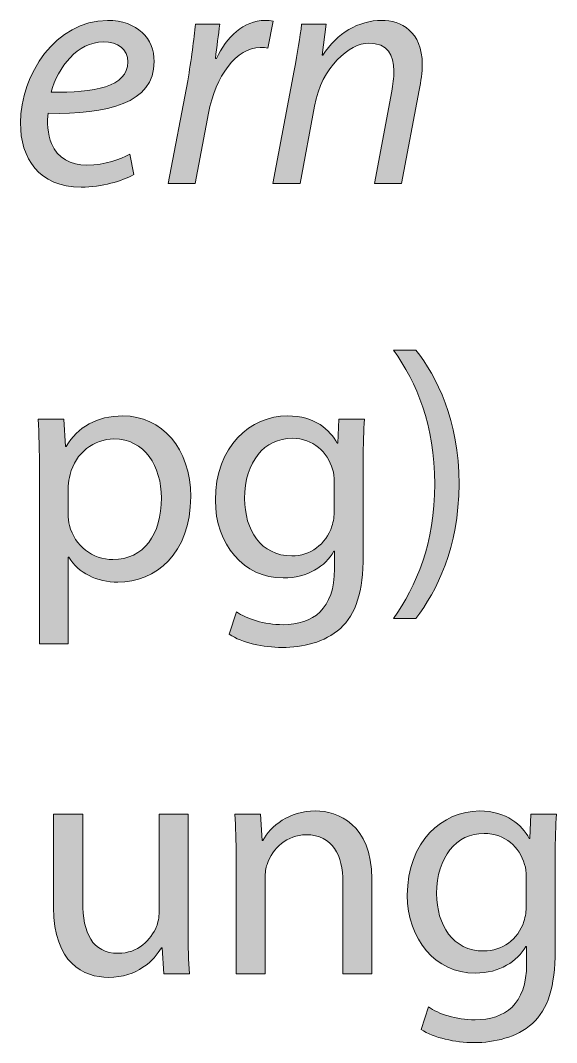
# Model space of a CAD drawing. Header units: inches. Extents: x 0 to 395, y 0 to 191.
# Drawn here: x 367.96 to 375.77, y 111.45 to 126.35 of the extents above; entities that cross this region are included whole.
import ezdxf

# ---------------------------------------------------------------- set-up
doc = ezdxf.new("R2010")
doc.units = ezdxf.units.IN
doc.header["$MEASUREMENT"] = 0
doc.layers.add('Template', color=7, linetype='Continuous')

# ---------------------------------------------------------------- blocks, each defined once
blk = doc.blocks.new('block 4')
at = {"layer": 'Template', "true_color": 0xf6921e}
h = blk.add_hatch(color=30, dxfattribs=at)
h.dxf.hatch_style = 2
edge = h.paths.add_edge_path()
edge.add_spline(control_points=[(369.608, 124.104), (369.436, 124.009), (369.152, 123.922), (368.84, 123.922), (368.226, 123.922), (367.957, 124.345), (367.957, 124.858), (367.957, 125.559), (368.475, 126.352), (369.224, 126.352), (369.666, 126.352), (369.906, 126.087), (369.906, 125.751), (369.906, 125.142), (369.219, 124.983), (368.36, 124.998), (368.341, 124.897), (368.355, 124.681), (368.408, 124.556), (368.499, 124.345), (368.687, 124.244), (368.927, 124.244), (369.2, 124.244), (369.407, 124.325), (369.551, 124.402), (369.551, 124.402), (369.608, 124.104), (369.608, 124.104)], knot_values=[0, 0, 0, 0, 1, 1, 1, 2, 2, 2, 3, 3, 3, 4, 4, 4, 5, 5, 5, 6, 6, 6, 7, 7, 7, 8, 8, 8, 9, 9, 9, 9], degree=3, periodic=1)
edge = h.paths.add_edge_path()
edge.add_spline(control_points=[(369.167, 126.039), (368.787, 126.039), (368.504, 125.67), (368.403, 125.305), (369.032, 125.295), (369.522, 125.382), (369.522, 125.747), (369.522, 125.934), (369.378, 126.039), (369.167, 126.039)], knot_values=[0, 0, 0, 0, 1, 1, 1, 2, 2, 2, 3, 3, 3, 3], degree=3, periodic=1)
h = blk.add_hatch(color=30, dxfattribs=at)
h.dxf.hatch_style = 2
edge = h.paths.add_edge_path()
edge.add_spline(control_points=[(370.112, 123.975), (370.112, 123.975), (370.395, 125.473), (370.395, 125.473), (370.448, 125.776), (370.486, 126.083), (370.51, 126.299), (370.51, 126.299), (370.861, 126.299), (370.861, 126.299), (370.842, 126.136), (370.823, 125.972), (370.798, 125.795), (370.798, 125.795), (370.813, 125.795), (370.813, 125.795), (370.962, 126.111), (371.211, 126.352), (371.524, 126.352), (371.562, 126.352), (371.605, 126.347), (371.639, 126.342), (371.639, 126.342), (371.562, 125.948), (371.562, 125.948), (371.533, 125.953), (371.495, 125.958), (371.452, 125.958), (371.106, 125.958), (370.798, 125.54), (370.698, 124.998), (370.698, 124.998), (370.506, 123.975), (370.506, 123.975), (370.506, 123.975), (370.112, 123.975), (370.112, 123.975)], knot_values=[0, 0, 0, 0, 1, 1, 1, 2, 2, 2, 3, 3, 3, 4, 4, 4, 5, 5, 5, 6, 6, 6, 7, 7, 7, 8, 8, 8, 9, 9, 9, 10, 10, 10, 11, 11, 11, 12, 12, 12, 12], degree=3, periodic=1)
h = blk.add_hatch(color=30, dxfattribs=at)
h.dxf.hatch_style = 2
edge = h.paths.add_edge_path()
edge.add_spline(control_points=[(371.638, 123.975), (371.638, 123.975), (371.946, 125.622), (371.946, 125.622), (371.998, 125.881), (372.032, 126.107), (372.056, 126.299), (372.056, 126.299), (372.411, 126.299), (372.411, 126.299), (372.411, 126.299), (372.353, 125.843), (372.353, 125.843), (372.353, 125.843), (372.363, 125.843), (372.363, 125.843), (372.57, 126.169), (372.887, 126.352), (373.223, 126.352), (373.501, 126.352), (373.814, 126.193), (373.814, 125.708), (373.814, 125.603), (373.794, 125.459), (373.77, 125.334), (373.77, 125.334), (373.511, 123.975), (373.511, 123.975), (373.511, 123.975), (373.117, 123.975), (373.117, 123.975), (373.117, 123.975), (373.372, 125.319), (373.372, 125.319), (373.386, 125.41), (373.4, 125.516), (373.4, 125.617), (373.4, 125.848), (373.309, 126.02), (373.036, 126.02), (372.752, 126.02), (372.349, 125.679), (372.243, 125.103), (372.243, 125.103), (372.032, 123.975), (372.032, 123.975), (372.032, 123.975), (371.638, 123.975), (371.638, 123.975)], knot_values=[0, 0, 0, 0, 1, 1, 1, 2, 2, 2, 3, 3, 3, 4, 4, 4, 5, 5, 5, 6, 6, 6, 7, 7, 7, 8, 8, 8, 9, 9, 9, 10, 10, 10, 11, 11, 11, 12, 12, 12, 13, 13, 13, 14, 14, 14, 15, 15, 15, 16, 16, 16, 16], degree=3, periodic=1)
h = blk.add_hatch(color=30, dxfattribs=at)
h.dxf.hatch_style = 2
edge = h.paths.add_edge_path()
edge.add_spline(control_points=[(373.395, 117.634), (373.731, 118.109), (373.995, 118.728), (373.995, 119.593), (373.995, 120.457), (373.736, 121.067), (373.395, 121.547), (373.395, 121.547), (373.721, 121.547), (373.721, 121.547), (374.024, 121.153), (374.35, 120.534), (374.35, 119.593), (374.345, 118.652), (374.024, 118.037), (373.721, 117.634), (373.721, 117.634), (373.395, 117.634), (373.395, 117.634)], knot_values=[0, 0, 0, 0, 1, 1, 1, 2, 2, 2, 3, 3, 3, 4, 4, 4, 5, 5, 5, 6, 6, 6, 6], degree=3, periodic=1)
h = blk.add_hatch(color=30, dxfattribs=at)
h.dxf.hatch_style = 2
edge = h.paths.add_edge_path()
edge.add_spline(control_points=[(368.235, 119.78), (368.235, 120.078), (368.225, 120.318), (368.216, 120.539), (368.216, 120.539), (368.59, 120.539), (368.59, 120.539), (368.59, 120.539), (368.614, 120.14), (368.614, 120.14), (368.614, 120.14), (368.624, 120.14), (368.624, 120.14), (368.792, 120.423), (369.07, 120.587), (369.45, 120.587), (370.016, 120.587), (370.439, 120.111), (370.439, 119.41), (370.439, 118.575), (369.925, 118.162), (369.378, 118.162), (369.07, 118.162), (368.802, 118.296), (368.662, 118.527), (368.662, 118.527), (368.653, 118.527), (368.653, 118.527), (368.653, 118.527), (368.653, 117.264), (368.653, 117.264), (368.653, 117.264), (368.235, 117.264), (368.235, 117.264), (368.235, 117.264), (368.235, 119.78), (368.235, 119.78)], knot_values=[0, 0, 0, 0, 1, 1, 1, 2, 2, 2, 3, 3, 3, 4, 4, 4, 5, 5, 5, 6, 6, 6, 7, 7, 7, 8, 8, 8, 9, 9, 9, 10, 10, 10, 11, 11, 11, 12, 12, 12, 12], degree=3, periodic=1)
edge = h.paths.add_edge_path()
edge.add_spline(control_points=[(368.653, 119.161), (368.653, 119.098), (368.658, 119.04), (368.672, 118.988), (368.749, 118.695), (369.003, 118.493), (369.306, 118.493), (369.752, 118.493), (370.012, 118.858), (370.012, 119.391), (370.012, 119.852), (369.767, 120.251), (369.32, 120.251), (369.032, 120.251), (368.758, 120.049), (368.681, 119.732), (368.667, 119.679), (368.653, 119.617), (368.653, 119.564), (368.653, 119.564), (368.653, 119.161), (368.653, 119.161)], knot_values=[0, 0, 0, 0, 1, 1, 1, 2, 2, 2, 3, 3, 3, 4, 4, 4, 5, 5, 5, 6, 6, 6, 7, 7, 7, 7], degree=3, periodic=1)
h = blk.add_hatch(color=30, dxfattribs=at)
h.dxf.hatch_style = 2
edge = h.paths.add_edge_path()
edge.add_spline(control_points=[(372.954, 118.556), (372.954, 118.018), (372.843, 117.696), (372.623, 117.489), (372.392, 117.283), (372.065, 117.211), (371.773, 117.211), (371.494, 117.211), (371.187, 117.278), (371, 117.403), (371, 117.403), (371.105, 117.73), (371.105, 117.73), (371.259, 117.629), (371.499, 117.543), (371.787, 117.543), (372.219, 117.543), (372.536, 117.768), (372.536, 118.359), (372.536, 118.359), (372.536, 118.613), (372.536, 118.613), (372.536, 118.613), (372.526, 118.613), (372.526, 118.613), (372.402, 118.397), (372.147, 118.224), (371.787, 118.224), (371.211, 118.224), (370.798, 118.714), (370.798, 119.357), (370.798, 120.145), (371.312, 120.587), (371.849, 120.587), (372.253, 120.587), (372.469, 120.38), (372.575, 120.188), (372.575, 120.188), (372.584, 120.188), (372.584, 120.188), (372.584, 120.188), (372.598, 120.539), (372.598, 120.539), (372.598, 120.539), (372.973, 120.539), (372.973, 120.539), (372.958, 120.375), (372.954, 120.183), (372.954, 119.905), (372.954, 119.905), (372.954, 118.556), (372.954, 118.556)], knot_values=[0, 0, 0, 0, 1, 1, 1, 2, 2, 2, 3, 3, 3, 4, 4, 4, 5, 5, 5, 6, 6, 6, 7, 7, 7, 8, 8, 8, 9, 9, 9, 10, 10, 10, 11, 11, 11, 12, 12, 12, 13, 13, 13, 14, 14, 14, 15, 15, 15, 16, 16, 16, 17, 17, 17, 17], degree=3, periodic=1)
edge = h.paths.add_edge_path()
edge.add_spline(control_points=[(372.531, 119.622), (372.531, 119.694), (372.526, 119.756), (372.507, 119.809), (372.431, 120.058), (372.229, 120.26), (371.917, 120.26), (371.514, 120.26), (371.225, 119.919), (371.225, 119.382), (371.225, 118.925), (371.461, 118.546), (371.912, 118.546), (372.176, 118.546), (372.411, 118.709), (372.497, 118.978), (372.522, 119.05), (372.531, 119.132), (372.531, 119.204), (372.531, 119.204), (372.531, 119.622), (372.531, 119.622)], knot_values=[0, 0, 0, 0, 1, 1, 1, 2, 2, 2, 3, 3, 3, 4, 4, 4, 5, 5, 5, 6, 6, 6, 7, 7, 7, 7], degree=3, periodic=1)
h = blk.add_hatch(color=30, dxfattribs=at)
h.dxf.hatch_style = 2
edge = h.paths.add_edge_path()
edge.add_spline(control_points=[(370.4, 113.094), (370.4, 112.849), (370.405, 112.637), (370.419, 112.455), (370.419, 112.455), (370.045, 112.455), (370.045, 112.455), (370.045, 112.455), (370.021, 112.834), (370.021, 112.834), (370.021, 112.834), (370.012, 112.834), (370.012, 112.834), (369.906, 112.647), (369.656, 112.402), (369.243, 112.402), (368.878, 112.402), (368.441, 112.608), (368.441, 113.42), (368.441, 113.42), (368.441, 114.779), (368.441, 114.779), (368.441, 114.779), (368.864, 114.779), (368.864, 114.779), (368.864, 114.779), (368.864, 113.497), (368.864, 113.497), (368.864, 113.055), (369.003, 112.752), (369.382, 112.752), (369.666, 112.752), (369.863, 112.95), (369.939, 113.141), (369.963, 113.199), (369.978, 113.276), (369.978, 113.357), (369.978, 113.357), (369.978, 114.779), (369.978, 114.779), (369.978, 114.779), (370.4, 114.779), (370.4, 114.779), (370.4, 114.779), (370.4, 113.094), (370.4, 113.094)], knot_values=[0, 0, 0, 0, 1, 1, 1, 2, 2, 2, 3, 3, 3, 4, 4, 4, 5, 5, 5, 6, 6, 6, 7, 7, 7, 8, 8, 8, 9, 9, 9, 10, 10, 10, 11, 11, 11, 12, 12, 12, 13, 13, 13, 14, 14, 14, 15, 15, 15, 15], degree=3, periodic=1)
h = blk.add_hatch(color=30, dxfattribs=at)
h.dxf.hatch_style = 2
edge = h.paths.add_edge_path()
edge.add_spline(control_points=[(371.101, 114.15), (371.101, 114.395), (371.096, 114.587), (371.081, 114.779), (371.081, 114.779), (371.456, 114.779), (371.456, 114.779), (371.456, 114.779), (371.48, 114.395), (371.48, 114.395), (371.48, 114.395), (371.489, 114.395), (371.489, 114.395), (371.605, 114.611), (371.874, 114.827), (372.258, 114.827), (372.58, 114.827), (373.079, 114.635), (373.079, 113.838), (373.079, 113.838), (373.079, 112.455), (373.079, 112.455), (373.079, 112.455), (372.656, 112.455), (372.656, 112.455), (372.656, 112.455), (372.656, 113.795), (372.656, 113.795), (372.656, 114.169), (372.517, 114.481), (372.119, 114.481), (371.845, 114.481), (371.629, 114.284), (371.552, 114.049), (371.533, 113.996), (371.523, 113.924), (371.523, 113.852), (371.523, 113.852), (371.523, 112.455), (371.523, 112.455), (371.523, 112.455), (371.101, 112.455), (371.101, 112.455), (371.101, 112.455), (371.101, 114.15), (371.101, 114.15)], knot_values=[0, 0, 0, 0, 1, 1, 1, 2, 2, 2, 3, 3, 3, 4, 4, 4, 5, 5, 5, 6, 6, 6, 7, 7, 7, 8, 8, 8, 9, 9, 9, 10, 10, 10, 11, 11, 11, 12, 12, 12, 13, 13, 13, 14, 14, 14, 15, 15, 15, 15], degree=3, periodic=1)
h = blk.add_hatch(color=30, dxfattribs=at)
h.dxf.hatch_style = 2
edge = h.paths.add_edge_path()
edge.add_spline(control_points=[(375.752, 112.796), (375.752, 112.258), (375.642, 111.936), (375.421, 111.73), (375.191, 111.523), (374.864, 111.451), (374.571, 111.451), (374.292, 111.451), (373.985, 111.518), (373.798, 111.643), (373.798, 111.643), (373.904, 111.97), (373.904, 111.97), (374.057, 111.869), (374.297, 111.783), (374.586, 111.783), (375.018, 111.783), (375.335, 112.008), (375.335, 112.599), (375.335, 112.599), (375.335, 112.853), (375.335, 112.853), (375.335, 112.853), (375.325, 112.853), (375.325, 112.853), (375.2, 112.637), (374.946, 112.464), (374.586, 112.464), (374.009, 112.464), (373.596, 112.954), (373.596, 113.598), (373.596, 114.385), (374.11, 114.827), (374.648, 114.827), (375.051, 114.827), (375.267, 114.62), (375.373, 114.428), (375.373, 114.428), (375.382, 114.428), (375.382, 114.428), (375.382, 114.428), (375.397, 114.779), (375.397, 114.779), (375.397, 114.779), (375.772, 114.779), (375.772, 114.779), (375.757, 114.616), (375.752, 114.423), (375.752, 114.145), (375.752, 114.145), (375.752, 112.796), (375.752, 112.796)], knot_values=[0, 0, 0, 0, 1, 1, 1, 2, 2, 2, 3, 3, 3, 4, 4, 4, 5, 5, 5, 6, 6, 6, 7, 7, 7, 8, 8, 8, 9, 9, 9, 10, 10, 10, 11, 11, 11, 12, 12, 12, 13, 13, 13, 14, 14, 14, 15, 15, 15, 16, 16, 16, 17, 17, 17, 17], degree=3, periodic=1)
edge = h.paths.add_edge_path()
edge.add_spline(control_points=[(375.33, 113.862), (375.33, 113.934), (375.325, 113.996), (375.306, 114.049), (375.229, 114.299), (375.027, 114.5), (374.715, 114.5), (374.312, 114.5), (374.024, 114.159), (374.024, 113.622), (374.024, 113.166), (374.259, 112.786), (374.71, 112.786), (374.975, 112.786), (375.209, 112.95), (375.296, 113.218), (375.32, 113.29), (375.33, 113.372), (375.33, 113.444), (375.33, 113.444), (375.33, 113.862), (375.33, 113.862)], knot_values=[0, 0, 0, 0, 1, 1, 1, 2, 2, 2, 3, 3, 3, 4, 4, 4, 5, 5, 5, 6, 6, 6, 7, 7, 7, 7], degree=3, periodic=1)
at = {"layer": 'Template', "lineweight": 0}
for points, knots in [([(369.608, 124.104), (369.436, 124.009), (369.152, 123.922), (368.84, 123.922), (368.226, 123.922), (367.957, 124.345), (367.957, 124.858), (367.957, 125.559), (368.475, 126.352), (369.224, 126.352), (369.666, 126.352), (369.906, 126.087), (369.906, 125.751), (369.906, 125.142), (369.219, 124.983), (368.36, 124.998), (368.341, 124.897), (368.355, 124.681), (368.408, 124.556), (368.499, 124.345), (368.687, 124.244), (368.927, 124.244), (369.2, 124.244), (369.407, 124.325), (369.551, 124.402), (369.551, 124.402), (369.608, 124.104), (369.608, 124.104)], [0, 0, 0, 0, 1, 1, 1, 2, 2, 2, 3, 3, 3, 4, 4, 4, 5, 5, 5, 6, 6, 6, 7, 7, 7, 8, 8, 8, 9, 9, 9, 9]), ([(370.112, 123.975), (370.112, 123.975), (370.395, 125.473), (370.395, 125.473), (370.448, 125.776), (370.486, 126.083), (370.51, 126.299), (370.51, 126.299), (370.861, 126.299), (370.861, 126.299), (370.842, 126.136), (370.823, 125.972), (370.798, 125.795), (370.798, 125.795), (370.813, 125.795), (370.813, 125.795), (370.962, 126.111), (371.211, 126.352), (371.524, 126.352), (371.562, 126.352), (371.605, 126.347), (371.639, 126.342), (371.639, 126.342), (371.562, 125.948), (371.562, 125.948), (371.533, 125.953), (371.495, 125.958), (371.452, 125.958), (371.106, 125.958), (370.798, 125.54), (370.698, 124.998), (370.698, 124.998), (370.506, 123.975), (370.506, 123.975), (370.506, 123.975), (370.112, 123.975), (370.112, 123.975)], [0, 0, 0, 0, 1, 1, 1, 2, 2, 2, 3, 3, 3, 4, 4, 4, 5, 5, 5, 6, 6, 6, 7, 7, 7, 8, 8, 8, 9, 9, 9, 10, 10, 10, 11, 11, 11, 12, 12, 12, 12]), ([(371.638, 123.975), (371.638, 123.975), (371.946, 125.622), (371.946, 125.622), (371.998, 125.881), (372.032, 126.107), (372.056, 126.299), (372.056, 126.299), (372.411, 126.299), (372.411, 126.299), (372.411, 126.299), (372.353, 125.843), (372.353, 125.843), (372.353, 125.843), (372.363, 125.843), (372.363, 125.843), (372.57, 126.169), (372.887, 126.352), (373.223, 126.352), (373.501, 126.352), (373.814, 126.193), (373.814, 125.708), (373.814, 125.603), (373.794, 125.459), (373.77, 125.334), (373.77, 125.334), (373.511, 123.975), (373.511, 123.975), (373.511, 123.975), (373.117, 123.975), (373.117, 123.975), (373.117, 123.975), (373.372, 125.319), (373.372, 125.319), (373.386, 125.41), (373.4, 125.516), (373.4, 125.617), (373.4, 125.848), (373.309, 126.02), (373.036, 126.02), (372.752, 126.02), (372.349, 125.679), (372.243, 125.103), (372.243, 125.103), (372.032, 123.975), (372.032, 123.975), (372.032, 123.975), (371.638, 123.975), (371.638, 123.975)], [0, 0, 0, 0, 1, 1, 1, 2, 2, 2, 3, 3, 3, 4, 4, 4, 5, 5, 5, 6, 6, 6, 7, 7, 7, 8, 8, 8, 9, 9, 9, 10, 10, 10, 11, 11, 11, 12, 12, 12, 13, 13, 13, 14, 14, 14, 15, 15, 15, 16, 16, 16, 16]), ([(369.167, 126.039), (368.787, 126.039), (368.504, 125.67), (368.403, 125.305), (369.032, 125.295), (369.522, 125.382), (369.522, 125.747), (369.522, 125.934), (369.378, 126.039), (369.167, 126.039)], [0, 0, 0, 0, 1, 1, 1, 2, 2, 2, 3, 3, 3, 3]), ([(373.395, 117.634), (373.731, 118.109), (373.995, 118.728), (373.995, 119.593), (373.995, 120.457), (373.736, 121.067), (373.395, 121.547), (373.395, 121.547), (373.721, 121.547), (373.721, 121.547), (374.024, 121.153), (374.35, 120.534), (374.35, 119.593), (374.345, 118.652), (374.024, 118.037), (373.721, 117.634), (373.721, 117.634), (373.395, 117.634), (373.395, 117.634)], [0, 0, 0, 0, 1, 1, 1, 2, 2, 2, 3, 3, 3, 4, 4, 4, 5, 5, 5, 6, 6, 6, 6]), ([(368.235, 119.78), (368.235, 120.078), (368.225, 120.318), (368.216, 120.539), (368.216, 120.539), (368.59, 120.539), (368.59, 120.539), (368.59, 120.539), (368.614, 120.14), (368.614, 120.14), (368.614, 120.14), (368.624, 120.14), (368.624, 120.14), (368.792, 120.423), (369.07, 120.587), (369.45, 120.587), (370.016, 120.587), (370.439, 120.111), (370.439, 119.41), (370.439, 118.575), (369.925, 118.162), (369.378, 118.162), (369.07, 118.162), (368.802, 118.296), (368.662, 118.527), (368.662, 118.527), (368.653, 118.527), (368.653, 118.527), (368.653, 118.527), (368.653, 117.264), (368.653, 117.264), (368.653, 117.264), (368.235, 117.264), (368.235, 117.264), (368.235, 117.264), (368.235, 119.78), (368.235, 119.78)], [0, 0, 0, 0, 1, 1, 1, 2, 2, 2, 3, 3, 3, 4, 4, 4, 5, 5, 5, 6, 6, 6, 7, 7, 7, 8, 8, 8, 9, 9, 9, 10, 10, 10, 11, 11, 11, 12, 12, 12, 12]), ([(372.954, 118.556), (372.954, 118.018), (372.843, 117.696), (372.623, 117.489), (372.392, 117.283), (372.065, 117.211), (371.773, 117.211), (371.494, 117.211), (371.187, 117.278), (371, 117.403), (371, 117.403), (371.105, 117.73), (371.105, 117.73), (371.259, 117.629), (371.499, 117.543), (371.787, 117.543), (372.219, 117.543), (372.536, 117.768), (372.536, 118.359), (372.536, 118.359), (372.536, 118.613), (372.536, 118.613), (372.536, 118.613), (372.526, 118.613), (372.526, 118.613), (372.402, 118.397), (372.147, 118.224), (371.787, 118.224), (371.211, 118.224), (370.798, 118.714), (370.798, 119.357), (370.798, 120.145), (371.312, 120.587), (371.849, 120.587), (372.253, 120.587), (372.469, 120.38), (372.575, 120.188), (372.575, 120.188), (372.584, 120.188), (372.584, 120.188), (372.584, 120.188), (372.598, 120.539), (372.598, 120.539), (372.598, 120.539), (372.973, 120.539), (372.973, 120.539), (372.958, 120.375), (372.954, 120.183), (372.954, 119.905), (372.954, 119.905), (372.954, 118.556), (372.954, 118.556)], [0, 0, 0, 0, 1, 1, 1, 2, 2, 2, 3, 3, 3, 4, 4, 4, 5, 5, 5, 6, 6, 6, 7, 7, 7, 8, 8, 8, 9, 9, 9, 10, 10, 10, 11, 11, 11, 12, 12, 12, 13, 13, 13, 14, 14, 14, 15, 15, 15, 16, 16, 16, 17, 17, 17, 17]), ([(368.653, 119.161), (368.653, 119.098), (368.658, 119.04), (368.672, 118.988), (368.749, 118.695), (369.003, 118.493), (369.306, 118.493), (369.752, 118.493), (370.012, 118.858), (370.012, 119.391), (370.012, 119.852), (369.767, 120.251), (369.32, 120.251), (369.032, 120.251), (368.758, 120.049), (368.681, 119.732), (368.667, 119.679), (368.653, 119.617), (368.653, 119.564), (368.653, 119.564), (368.653, 119.161), (368.653, 119.161)], [0, 0, 0, 0, 1, 1, 1, 2, 2, 2, 3, 3, 3, 4, 4, 4, 5, 5, 5, 6, 6, 6, 7, 7, 7, 7]), ([(372.531, 119.622), (372.531, 119.694), (372.526, 119.756), (372.507, 119.809), (372.431, 120.058), (372.229, 120.26), (371.917, 120.26), (371.514, 120.26), (371.225, 119.919), (371.225, 119.382), (371.225, 118.925), (371.461, 118.546), (371.912, 118.546), (372.176, 118.546), (372.411, 118.709), (372.497, 118.978), (372.522, 119.05), (372.531, 119.132), (372.531, 119.204), (372.531, 119.204), (372.531, 119.622), (372.531, 119.622)], [0, 0, 0, 0, 1, 1, 1, 2, 2, 2, 3, 3, 3, 4, 4, 4, 5, 5, 5, 6, 6, 6, 7, 7, 7, 7]), ([(370.4, 113.094), (370.4, 112.849), (370.405, 112.637), (370.419, 112.455), (370.419, 112.455), (370.045, 112.455), (370.045, 112.455), (370.045, 112.455), (370.021, 112.834), (370.021, 112.834), (370.021, 112.834), (370.012, 112.834), (370.012, 112.834), (369.906, 112.647), (369.656, 112.402), (369.243, 112.402), (368.878, 112.402), (368.441, 112.608), (368.441, 113.42), (368.441, 113.42), (368.441, 114.779), (368.441, 114.779), (368.441, 114.779), (368.864, 114.779), (368.864, 114.779), (368.864, 114.779), (368.864, 113.497), (368.864, 113.497), (368.864, 113.055), (369.003, 112.752), (369.382, 112.752), (369.666, 112.752), (369.863, 112.95), (369.939, 113.141), (369.963, 113.199), (369.978, 113.276), (369.978, 113.357), (369.978, 113.357), (369.978, 114.779), (369.978, 114.779), (369.978, 114.779), (370.4, 114.779), (370.4, 114.779), (370.4, 114.779), (370.4, 113.094), (370.4, 113.094)], [0, 0, 0, 0, 1, 1, 1, 2, 2, 2, 3, 3, 3, 4, 4, 4, 5, 5, 5, 6, 6, 6, 7, 7, 7, 8, 8, 8, 9, 9, 9, 10, 10, 10, 11, 11, 11, 12, 12, 12, 13, 13, 13, 14, 14, 14, 15, 15, 15, 15]), ([(371.101, 114.15), (371.101, 114.395), (371.096, 114.587), (371.081, 114.779), (371.081, 114.779), (371.456, 114.779), (371.456, 114.779), (371.456, 114.779), (371.48, 114.395), (371.48, 114.395), (371.48, 114.395), (371.489, 114.395), (371.489, 114.395), (371.605, 114.611), (371.874, 114.827), (372.258, 114.827), (372.58, 114.827), (373.079, 114.635), (373.079, 113.838), (373.079, 113.838), (373.079, 112.455), (373.079, 112.455), (373.079, 112.455), (372.656, 112.455), (372.656, 112.455), (372.656, 112.455), (372.656, 113.795), (372.656, 113.795), (372.656, 114.169), (372.517, 114.481), (372.119, 114.481), (371.845, 114.481), (371.629, 114.284), (371.552, 114.049), (371.533, 113.996), (371.523, 113.924), (371.523, 113.852), (371.523, 113.852), (371.523, 112.455), (371.523, 112.455), (371.523, 112.455), (371.101, 112.455), (371.101, 112.455), (371.101, 112.455), (371.101, 114.15), (371.101, 114.15)], [0, 0, 0, 0, 1, 1, 1, 2, 2, 2, 3, 3, 3, 4, 4, 4, 5, 5, 5, 6, 6, 6, 7, 7, 7, 8, 8, 8, 9, 9, 9, 10, 10, 10, 11, 11, 11, 12, 12, 12, 13, 13, 13, 14, 14, 14, 15, 15, 15, 15]), ([(375.752, 112.796), (375.752, 112.258), (375.642, 111.936), (375.421, 111.73), (375.191, 111.523), (374.864, 111.451), (374.571, 111.451), (374.292, 111.451), (373.985, 111.518), (373.798, 111.643), (373.798, 111.643), (373.904, 111.97), (373.904, 111.97), (374.057, 111.869), (374.297, 111.783), (374.586, 111.783), (375.018, 111.783), (375.335, 112.008), (375.335, 112.599), (375.335, 112.599), (375.335, 112.853), (375.335, 112.853), (375.335, 112.853), (375.325, 112.853), (375.325, 112.853), (375.2, 112.637), (374.946, 112.464), (374.586, 112.464), (374.009, 112.464), (373.596, 112.954), (373.596, 113.598), (373.596, 114.385), (374.11, 114.827), (374.648, 114.827), (375.051, 114.827), (375.267, 114.62), (375.373, 114.428), (375.373, 114.428), (375.382, 114.428), (375.382, 114.428), (375.382, 114.428), (375.397, 114.779), (375.397, 114.779), (375.397, 114.779), (375.772, 114.779), (375.772, 114.779), (375.757, 114.616), (375.752, 114.423), (375.752, 114.145), (375.752, 114.145), (375.752, 112.796), (375.752, 112.796)], [0, 0, 0, 0, 1, 1, 1, 2, 2, 2, 3, 3, 3, 4, 4, 4, 5, 5, 5, 6, 6, 6, 7, 7, 7, 8, 8, 8, 9, 9, 9, 10, 10, 10, 11, 11, 11, 12, 12, 12, 13, 13, 13, 14, 14, 14, 15, 15, 15, 16, 16, 16, 17, 17, 17, 17]), ([(375.33, 113.862), (375.33, 113.934), (375.325, 113.996), (375.306, 114.049), (375.229, 114.299), (375.027, 114.5), (374.715, 114.5), (374.312, 114.5), (374.024, 114.159), (374.024, 113.622), (374.024, 113.166), (374.259, 112.786), (374.71, 112.786), (374.975, 112.786), (375.209, 112.95), (375.296, 113.218), (375.32, 113.29), (375.33, 113.372), (375.33, 113.444), (375.33, 113.444), (375.33, 113.862), (375.33, 113.862)], [0, 0, 0, 0, 1, 1, 1, 2, 2, 2, 3, 3, 3, 4, 4, 4, 5, 5, 5, 6, 6, 6, 7, 7, 7, 7])]:
    blk.add_open_spline(points, degree=3, knots=knots, dxfattribs=at)

msp = doc.modelspace()

# ---------------------------------------------------------------- block references
at = {"layer": 'Template'}
msp.add_blockref('block 4', (0, 0), dxfattribs=at)

doc.saveas('drawing.dxf')
